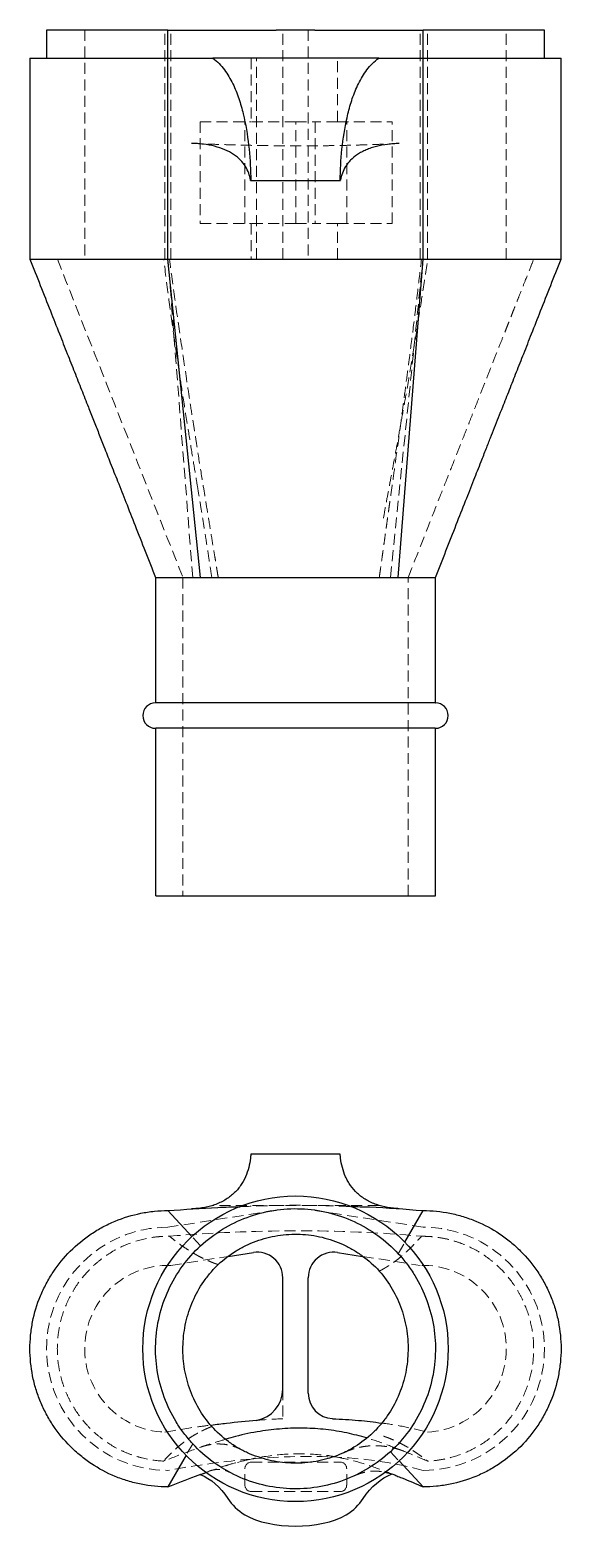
# Model space of a CAD drawing. Header units: millimetres. Extents: x 52 to 273, y 35 to 208.
# Drawn here: x 52.3 to 113.7, y 34.8 to 208 of the extents above; entities that cross this region are included whole.
import ezdxf

# ---------------------------------------------------------------- set-up
doc = ezdxf.new("R2010")
doc.units = ezdxf.units.MM
doc.linetypes.add('HIDDEN', pattern=[1.905, 1.27, -0.635])

msp = doc.modelspace()

# ---------------------------------------------------------------- linework, layer by layer
at = {"color": 7, "linetype": 'Continuous', "lineweight": 25}
for p, q in [((54.21, 208), (54.21, 204.76)), ((68.26, 208), (54.21, 208)), ((68.26, 204.76), (68.26, 208)), ((68.26, 208), (80.75, 208)), ((85.25, 208), (80.75, 208)), ((85.25, 208), (97.74, 208)), ((97.74, 204.76), (97.74, 208)), ((111.79, 208), (97.74, 208)), ((111.79, 204.76), (111.79, 208)), ((52.3, 204.76), (52.3, 181.53)), ((52.3, 204.76), (68.26, 204.76)), ((68.26, 181.53), (68.26, 204.76)), ((92.62, 204.76), (73.46, 204.76)), ((97.74, 181.53), (97.74, 204.76)), ((97.74, 204.76), (113.7, 204.76)), ((113.7, 181.53), (113.7, 204.76)), ((77.81, 190.63), (88.19, 190.63)), ((72.02, 144.77), (68.26, 181.53)), ((94.88, 144.77), (97.74, 181.53)), ((66.82, 144.77), (66.82, 130.3)), ((99.18, 130.3), (99.18, 144.77)), ((66.82, 127.36), (66.82, 108)), ((99.18, 108), (99.18, 127.36)), ((88.17, 78.2), (77.83, 78.2)), ((71.05, 68.65), (68.26, 71.67)), ((95.64, 68.01), (97.74, 71.67)), ((75.23, 66.38), (78.14, 66.83)), ((87.86, 66.83), (90.76, 66.38)), ((81.53, 51.06), (81.53, 63.92)), ((84.47, 50.58), (84.47, 63.92)), ((70.37, 43.44), (68.26, 39.76)), ((94.97, 42.76), (97.74, 39.76))]:
    msp.add_line(p, q, dxfattribs=at)
at = {"color": 7, "linetype": 'HIDDEN', "lineweight": 18}
for p, q in [((58.63, 208), (58.63, 181.53)), ((67.9, 181.53), (67.9, 208)), ((68.57, 181.53), (68.57, 208)), ((81.53, 181.53), (81.53, 208)), ((84.47, 208), (84.47, 181.53)), ((97.43, 181.53), (97.43, 208)), ((98.27, 181.53), (98.27, 208)), ((107.37, 181.53), (107.37, 208)), ((77.87, 204.76), (77.87, 197.41)), ((78.5, 181.53), (78.5, 204.76)), ((87.85, 197.41), (87.85, 204.76)), ((71.98, 197.41), (71.98, 185.65)), ((77.15, 185.65), (77.15, 197.41)), ((83.02, 197.41), (85.28, 197.41)), ((83.02, 185.65), (83.02, 197.41)), ((85.28, 197.41), (85.28, 185.65)), ((88.92, 185.65), (88.92, 197.41)), ((94.17, 185.65), (94.17, 197.41)), ((77.87, 185.65), (77.87, 181.53)), ((83.02, 185.65), (85.28, 185.65)), ((87.85, 181.53), (87.85, 185.65)), ((71.12, 144.77), (68.26, 181.53)), ((93.98, 144.77), (97.74, 181.53)), ((69.98, 144.77), (69.98, 108)), ((70, 144.77), (70.07, 144.77)), ((71.21, 144.77), (71.12, 144.77)), ((96.02, 108), (96.02, 144.77)), ((80.75, 71.69), (68.26, 69.76)), ((92.62, 72.27), (73.46, 72.27)), ((97.74, 69.76), (85.25, 71.69)), ((72.02, 67.59), (71.05, 68.65)), ((94.88, 66.69), (95.64, 68.01)), ((68.57, 65.34), (75.23, 66.38)), ((90.76, 66.38), (97.43, 65.34)), ((81.53, 51.06), (81.53, 47.63)), ((71.12, 44.74), (70.37, 43.44)), ((93.98, 43.83), (94.97, 42.76)), ((77.15, 39.96), (77.15, 41.88)), ((77.89, 42.61), (88.18, 42.61)), ((88.92, 39.96), (88.92, 41.88)), ((71.98, 41.21), (73.06, 41.57)), ((77.89, 39.23), (88.18, 39.23))]:
    msp.add_line(p, q, dxfattribs=at)
at = {"color": 7, "linetype": 'HIDDEN', "lineweight": 18, "flags": 128}
for points in [[(70.97, 71.86), (70.97, 71.86)], [(95, 71.88), (95, 71.88)], [(72.02, 67.59), (72.02, 67.59)], [(72.02, 67.59), (72.02, 67.59)], [(94.88, 66.69), (94.88, 66.69)], [(94.88, 66.69), (94.88, 66.69)], [(74.07, 65.44), (74.07, 65.44)], [(92.69, 64.69), (92.69, 64.69)], [(81.53, 47.63), (81.53, 47.63)], [(73.32, 46.74), (73.32, 46.74)], [(91.93, 45.99), (91.93, 45.99)], [(71.12, 44.74), (71.12, 44.74)], [(71.12, 44.74), (71.12, 44.74)], [(93.98, 43.83), (93.98, 43.83)], [(93.98, 43.83), (93.98, 43.83)]]:
    msp.add_lwpolyline(points, dxfattribs=at)
at = {"color": 7, "linetype": 'Continuous', "lineweight": 25}
msp.add_circle((83, 55.71), 17.65, dxfattribs=at)
for centre, radius, start, end in [((66.82, 128.83), 1.47, 90, 270), ((99.18, 128.83), 1.47, 270, 90), ((78.59, 63.92), 2.94, 0, 98.8152), ((87.41, 63.92), 2.94, 81.1848, 180), ((77.85, 51.07), 3.68, 280.0708, 359.8089), ((87.41, 50.58), 2.94, 180, 267.7072)]:
    msp.add_arc(centre, radius, start, end, dxfattribs=at)
at = {"color": 7, "linetype": 'HIDDEN', "lineweight": 18}
for centre, radius, start, end in [((68.26, 55.71), 14.04, 90, 270), ((97.74, 55.71), 14.04, 270, 90), ((68.26, 55.71), 9.63, 88.1662, 267.8927), ((97.74, 55.71), 9.63, 273.1435, 91.8338), ((77.89, 41.88), 0.735, 90, 180), ((88.18, 41.88), 0.735, 0, 90), ((77.89, 39.96), 0.735, 180, 270), ((88.18, 39.96), 0.735, 270, 0)]:
    msp.add_arc(centre, radius, start, end, dxfattribs=at)
at = {"color": 7, "linetype": 'Continuous', "lineweight": 25}
for points in [[(68.26, 204.76), (69.17, 204.76), (70.07, 204.76), (70.97, 204.76)], [(95, 204.76), (95.92, 204.76), (96.83, 204.76), (97.74, 204.76)], [(88.21, 190.68), (88.21, 190.66), (88.2, 190.65), (88.2, 190.64)], [(68.26, 181.53), (78.66, 181.53), (88.49, 181.53), (97.74, 181.53)], [(71.98, 41.21), (73.23, 40.68), (74.3, 39.76), (75.18, 38.43)], [(90.83, 38.43), (91.74, 39.8), (92.85, 40.75), (94.17, 41.26)]]:
    msp.add_open_spline(points, degree=3, dxfattribs=at)
for points, knots in [([(70.97, 204.76), (71.37, 204.76), (71.76, 204.76), (72.6, 204.76), (73.03, 204.76), (73.46, 204.76)], [0, 0, 0, 0, 0.5, 0.5, 1, 1, 1, 1]), ([(73.46, 204.76), (73.72, 204.57), (73.96, 204.35), (74.4, 203.89), (74.6, 203.65), (75.16, 202.9), (75.48, 202.35), (76.03, 201.24), (76.25, 200.66), (76.65, 199.5), (76.81, 198.91), (77.24, 197.11), (77.44, 195.9), (77.72, 193.48), (77.8, 192.26), (77.83, 191.04)], [0, 0, 0, 0, 0.0625, 0.0625, 0.125, 0.125, 0.25, 0.25, 0.375, 0.375, 0.5, 0.5, 0.75, 0.75, 1, 1, 1, 1]), ([(88.17, 191.04), (88.2, 192.26), (88.28, 193.48), (88.57, 195.91), (88.77, 197.13), (89.21, 198.91), (89.37, 199.5), (89.77, 200.66), (90, 201.24), (90.56, 202.36), (90.88, 202.9), (91.64, 203.9), (92.09, 204.38), (92.62, 204.76)], [0, 0, 0, 0, 0.25, 0.25, 0.5, 0.5, 0.625, 0.625, 0.75, 0.75, 0.875, 0.875, 1, 1, 1, 1]), ([(92.62, 204.76), (93.03, 204.76), (93.44, 204.76), (94.24, 204.76), (94.62, 204.76), (95, 204.76)], [0, 0, 0, 0, 0.5, 0.5, 1, 1, 1, 1]), ([(77.79, 190.68), (77.71, 191.22), (77.53, 191.74), (77.06, 192.5), (76.87, 192.74), (76.53, 193.09), (76.41, 193.21), (76.15, 193.43), (76, 193.53), (75.55, 193.84), (75.21, 194.01), (74.47, 194.33), (74.07, 194.46), (73.23, 194.68), (72.8, 194.76), (72.12, 194.84), (71.89, 194.86), (71.43, 194.89), (71.2, 194.9), (70.97, 194.91)], [0, 0, 0, 0, 0.25, 0.25, 0.375, 0.375, 0.4375, 0.4375, 0.5, 0.5, 0.625, 0.625, 0.75, 0.75, 0.875, 0.875, 0.9375, 0.9375, 1, 1, 1, 1]), ([(95, 194.9), (94.77, 194.89), (94.54, 194.88), (94.09, 194.84), (93.87, 194.82), (93.21, 194.74), (92.78, 194.66), (92.15, 194.5), (91.94, 194.44), (91.54, 194.31), (91.35, 194.24), (90.99, 194.08), (90.81, 194), (90.47, 193.82), (90.31, 193.72), (89.85, 193.42), (89.59, 193.2), (89.25, 192.85), (89.15, 192.73), (88.96, 192.49), (88.87, 192.36), (88.64, 191.99), (88.51, 191.73), (88.32, 191.21), (88.25, 190.95), (88.21, 190.68)], [0, 0, 0, 0, 0.0625, 0.0625, 0.125, 0.125, 0.25, 0.25, 0.3125, 0.3125, 0.375, 0.375, 0.4375, 0.4375, 0.5, 0.5, 0.625, 0.625, 0.6875, 0.6875, 0.75, 0.75, 0.875, 0.875, 1, 1, 1, 1]), ([(77.83, 191.04), (77.83, 190.98), (77.83, 190.91), (77.83, 190.79), (77.83, 190.73), (77.82, 190.65), (77.82, 190.63), (77.81, 190.62), (77.8, 190.64), (77.79, 190.68)], [0, 0, 0, 0, 0.25, 0.25, 0.5, 0.5, 0.75, 0.75, 1, 1, 1, 1]), ([(88.19, 190.63), (88.19, 190.63), (88.19, 190.62), (88.18, 190.64), (88.18, 190.7), (88.17, 190.78), (88.17, 190.87), (88.17, 190.96), (88.17, 191.01), (88.17, 191.04)], [0, 0, 0, 0, 0.026873, 0.19885, 0.370268, 0.541064, 0.711434, 0.881591, 1, 1, 1, 1]), ([(52.3, 181.53), (52.7, 180.52), (53.49, 178.53), (54.62, 175.66), (55.66, 173.04), (56.59, 170.69), (57.44, 168.53), (58.25, 166.48), (58.99, 164.62), (59.65, 162.95), (60.25, 161.42), (60.9, 159.79), (61.63, 157.93), (62.47, 155.8), (63.43, 153.39), (64.49, 150.7), (65.63, 147.79), (66.42, 145.78), (66.83, 144.77)], [0, 0, 0, 0, 0.082312, 0.162387, 0.233859, 0.296729, 0.353997, 0.409782, 0.464107, 0.505678, 0.546352, 0.588791, 0.639121, 0.697585, 0.762921, 0.836097, 0.917108, 1, 1, 1, 1]), ([(52.32, 181.53), (52.31, 181.53), (52.3, 181.53), (52.39, 181.53), (52.6, 181.53), (52.92, 181.53), (53.35, 181.53), (53.89, 181.53), (54.53, 181.53), (55.26, 181.53), (56.09, 181.53), (57.01, 181.53), (58.01, 181.53), (59.07, 181.53), (60.21, 181.53), (61.4, 181.53), (62.64, 181.53), (63.91, 181.53), (65.23, 181.54), (66.68, 181.53), (67.7, 181.53), (68.26, 181.53)], [0, 0, 0, 0, 0.019386, 0.07385, 0.126775, 0.1797, 0.234162, 0.288625, 0.341549, 0.394473, 0.448935, 0.503397, 0.556322, 0.609246, 0.663709, 0.718171, 0.771096, 0.82402, 0.878482, 0.932944, 1, 1, 1, 1]), ([(97.74, 181.53), (98.18, 181.53), (99.07, 181.53), (100.4, 181.54), (101.72, 181.53), (103.02, 181.53), (104.26, 181.53), (105.46, 181.53), (106.62, 181.53), (107.71, 181.53), (108.72, 181.53), (109.66, 181.53), (110.51, 181.53), (111.28, 181.53), (111.94, 181.53), (112.51, 181.53), (112.97, 181.53), (113.32, 181.53), (113.56, 181.53), (113.69, 181.53), (113.68, 181.53), (113.68, 181.53)], [0, 0, 0, 0, 0.052924, 0.105849, 0.160311, 0.214773, 0.267698, 0.320622, 0.375084, 0.429546, 0.482467, 0.535389, 0.589847, 0.644306, 0.697229, 0.750152, 0.804613, 0.859074, 0.911999, 0.964924, 1, 1, 1, 1]), ([(99.17, 144.77), (99.58, 145.8), (100.39, 147.84), (101.55, 150.8), (102.63, 153.52), (103.59, 155.95), (104.38, 157.95), (105.02, 159.58), (105.53, 160.88), (106.01, 162.09), (106.48, 163.27), (107.06, 164.73), (107.75, 166.48), (108.56, 168.53), (109.41, 170.69), (110.34, 173.04), (111.38, 175.66), (112.51, 178.53), (113.3, 180.52), (113.7, 181.53)], [0, 0, 0, 0, 0.084435, 0.166701, 0.240845, 0.30686, 0.364743, 0.404517, 0.439269, 0.47097, 0.503155, 0.535893, 0.590218, 0.646003, 0.703271, 0.766141, 0.837613, 0.917688, 1, 1, 1, 1]), ([(66.83, 144.77), (66.83, 144.77), (66.81, 144.77), (66.89, 144.77), (67.07, 144.77), (67.37, 144.77), (67.78, 144.77), (68.3, 144.77), (68.93, 144.77), (69.74, 144.77), (70.74, 144.77), (71.59, 144.77), (72.02, 144.77)], [0, 0, 0, 0, 0.014921, 0.115648, 0.2193, 0.322953, 0.423722, 0.524492, 0.62819, 0.731889, 0.865122, 1, 1, 1, 1]), ([(72.02, 144.77), (73.58, 144.77), (75.42, 144.77), (79.39, 144.77), (81.52, 144.77), (85.75, 144.77), (87.85, 144.77), (91.7, 144.77), (93.44, 144.77), (94.88, 144.77)], [0, 0, 0, 0, 0.25, 0.25, 0.5, 0.5, 0.75, 0.75, 1, 1, 1, 1]), ([(94.88, 144.77), (95.18, 144.77), (95.77, 144.77), (96.56, 144.77), (97.26, 144.77), (97.86, 144.77), (98.34, 144.77), (98.73, 144.77), (98.99, 144.77), (99.15, 144.77), (99.16, 144.77), (99.17, 144.77)], [0, 0, 0, 0, 0.111509, 0.223017, 0.337766, 0.452515, 0.564024, 0.675533, 0.790282, 0.905032, 1, 1, 1, 1]), ([(72.02, 130.3), (71.67, 130.3), (70.96, 130.3), (70.06, 130.3), (69.27, 130.3), (68.6, 130.3), (68.02, 130.3), (67.56, 130.3), (67.2, 130.3), (66.96, 130.3), (66.83, 130.3), (66.84, 130.3), (66.84, 130.3)], [0, 0, 0, 0, 0.110359, 0.221644, 0.322417, 0.423189, 0.526888, 0.630586, 0.731376, 0.832166, 0.935885, 1, 1, 1, 1]), ([(94.88, 130.3), (94.52, 130.3), (94.14, 130.3), (93.34, 130.3), (92.92, 130.3), (91.63, 130.3), (90.72, 130.3), (89.28, 130.3), (88.79, 130.3), (87.79, 130.3), (87.27, 130.3), (85.73, 130.3), (84.68, 130.3), (83.1, 130.3), (82.56, 130.3), (81.5, 130.3), (80.97, 130.3), (79.41, 130.3), (78.39, 130.3), (76.89, 130.3), (76.4, 130.3), (75.45, 130.3), (74.99, 130.3), (73.65, 130.3), (72.81, 130.3), (72.02, 130.3)], [0, 0, 0, 0, 0.0625, 0.0625, 0.125, 0.125, 0.25, 0.25, 0.3125, 0.3125, 0.375, 0.375, 0.5, 0.5, 0.5625, 0.5625, 0.625, 0.625, 0.75, 0.75, 0.8125, 0.8125, 0.875, 0.875, 1, 1, 1, 1]), ([(99.16, 130.3), (99.17, 130.3), (99.18, 130.3), (99.08, 130.3), (98.87, 130.3), (98.54, 130.3), (98.09, 130.3), (97.5, 130.3), (96.76, 130.3), (95.9, 130.3), (95.22, 130.3), (94.88, 130.3)], [0, 0, 0, 0, 0.0437761, 0.1552197, 0.266663, 0.3813428, 0.4960226, 0.6197729, 0.7435236, 0.8717616, 1, 1, 1, 1]), ([(72.02, 127.36), (71.46, 127.36), (70.35, 127.36), (69.01, 127.36), (67.95, 127.36), (67.23, 127.36), (66.85, 127.36), (66.86, 127.36), (66.86, 127.36)], [0, 0, 0, 0, 0.177701, 0.355459, 0.533163, 0.710918, 0.888626, 1, 1, 1, 1]), ([(94.88, 127.36), (94.16, 127.36), (93.37, 127.36), (91.65, 127.36), (90.74, 127.36), (88.81, 127.36), (87.81, 127.36), (85.75, 127.36), (84.7, 127.36), (82.58, 127.36), (81.52, 127.36), (79.42, 127.36), (78.4, 127.36), (76.41, 127.36), (75.46, 127.36), (73.65, 127.36), (72.8, 127.36), (72.02, 127.36)], [0, 0, 0, 0, 0.125, 0.125, 0.25, 0.25, 0.375, 0.375, 0.5, 0.5, 0.625, 0.625, 0.75, 0.75, 0.875, 0.875, 1, 1, 1, 1]), ([(99.14, 127.36), (99.15, 127.36), (99.18, 127.36), (98.91, 127.36), (98.35, 127.36), (97.47, 127.36), (96.33, 127.36), (95.36, 127.36), (94.88, 127.36)], [0, 0, 0, 0, 0.0733987, 0.2587013, 0.4440111, 0.6293529, 0.8146445, 1, 1, 1, 1]), ([(66.84, 108), (66.86, 108), (66.91, 108), (67.37, 108), (68.12, 108), (69.16, 108), (70.44, 108), (71.5, 108), (72.02, 108)], [0, 0, 0, 0, 0.162133, 0.32974, 0.497291, 0.66488, 0.832451, 1, 1, 1, 1]), ([(72.02, 108), (72.8, 108), (73.65, 108), (75.46, 108), (76.41, 108), (78.4, 108), (79.42, 108), (81.52, 108), (82.58, 108), (84.7, 108), (85.75, 108), (87.81, 108), (88.81, 108), (90.74, 108), (91.65, 108), (93.37, 108), (94.16, 108), (94.88, 108)], [0, 0, 0, 0, 0.125, 0.125, 0.25, 0.25, 0.375, 0.375, 0.5, 0.5, 0.625, 0.625, 0.75, 0.75, 0.875, 0.875, 1, 1, 1, 1]), ([(94.88, 108), (95.39, 108), (96.42, 108), (97.59, 108), (98.49, 108), (99, 108), (99.22, 108), (99.17, 108), (99.16, 108)], [0, 0, 0, 0, 0.196587, 0.393108, 0.589695, 0.786215, 0.982803, 1, 1, 1, 1]), ([(77.83, 78.2), (77.83, 78.19), (77.83, 78.19), (77.83, 78.15), (77.82, 78.08), (77.82, 77.99), (77.81, 77.89), (77.8, 77.8), (77.79, 77.75), (77.79, 77.73)], [0, 0, 0, 0, 0.121652, 0.274636, 0.427697, 0.580971, 0.734646, 0.888865, 1, 1, 1, 1]), ([(88.21, 77.73), (88.21, 77.76), (88.2, 77.82), (88.19, 77.92), (88.18, 78.02), (88.18, 78.1), (88.17, 78.17), (88.17, 78.2), (88.17, 78.19), (88.17, 78.19)], [0, 0, 0, 0, 0.154732, 0.309462, 0.464158, 0.618351, 0.771985, 0.925235, 1, 1, 1, 1]), ([(77.79, 77.73), (77.71, 76.99), (77.53, 76.26), (77.06, 75.21), (76.87, 74.87), (76.53, 74.39), (76.41, 74.23), (76.15, 73.92), (76, 73.78), (75.55, 73.36), (75.21, 73.11), (74.47, 72.67), (74.07, 72.48), (73.23, 72.19), (72.8, 72.08), (72.12, 71.96), (71.89, 71.93), (71.43, 71.89), (71.2, 71.88), (70.97, 71.86)], [0, 0, 0, 0, 0.25, 0.25, 0.375, 0.375, 0.4375, 0.4375, 0.5, 0.5, 0.625, 0.625, 0.75, 0.75, 0.875, 0.875, 0.9375, 0.9375, 1, 1, 1, 1]), ([(95, 71.88), (94.77, 71.9), (94.54, 71.91), (94.09, 71.96), (93.87, 71.99), (93.21, 72.1), (92.78, 72.21), (92.15, 72.43), (91.94, 72.52), (91.54, 72.7), (91.35, 72.8), (90.99, 73.02), (90.81, 73.13), (90.47, 73.38), (90.31, 73.52), (89.85, 73.94), (89.59, 74.24), (89.25, 74.72), (89.15, 74.89), (88.96, 75.23), (88.87, 75.4), (88.64, 75.92), (88.51, 76.27), (88.32, 76.99), (88.25, 77.36), (88.21, 77.73)], [0, 0, 0, 0, 0.0625, 0.0625, 0.125, 0.125, 0.25, 0.25, 0.3125, 0.3125, 0.375, 0.375, 0.4375, 0.4375, 0.5, 0.5, 0.625, 0.625, 0.6875, 0.6875, 0.75, 0.75, 0.875, 0.875, 1, 1, 1, 1]), ([(68.26, 39.76), (67.2, 39.76), (66.17, 39.86), (64.64, 40.17), (64.13, 40.29), (63.13, 40.6), (62.63, 40.77), (61.18, 41.37), (60.27, 41.86), (58.97, 42.73), (58.54, 43.05), (57.73, 43.71), (57.34, 44.06), (56.24, 45.17), (55.58, 45.97), (54.7, 47.28), (54.43, 47.73), (53.94, 48.65), (53.72, 49.12), (53.32, 50.08), (53.14, 50.57), (52.84, 51.57), (52.71, 52.08), (52.41, 53.63), (52.3, 54.66), (52.3, 56.22), (52.33, 56.75), (52.43, 57.79), (52.51, 58.31), (52.81, 59.85), (53.11, 60.84), (53.71, 62.29), (53.94, 62.77), (54.43, 63.69), (54.7, 64.14), (55.56, 65.44), (56.22, 66.24), (57.71, 67.73), (58.52, 68.39), (59.81, 69.26), (60.26, 69.53), (61.18, 70.02), (61.66, 70.25), (63.11, 70.85), (64.11, 71.15), (65.64, 71.46), (66.16, 71.54), (67.21, 71.64), (67.73, 71.67), (68.26, 71.67)], [0, 0, 0, 0, 0.0625, 0.0625, 0.09375, 0.09375, 0.125, 0.125, 0.1875, 0.1875, 0.21875, 0.21875, 0.25, 0.25, 0.3125, 0.3125, 0.34375, 0.34375, 0.375, 0.375, 0.40625, 0.40625, 0.4375, 0.4375, 0.5, 0.5, 0.53125, 0.53125, 0.5625, 0.5625, 0.625, 0.625, 0.65625, 0.65625, 0.6875, 0.6875, 0.75, 0.75, 0.8125, 0.8125, 0.84375, 0.84375, 0.875, 0.875, 0.9375, 0.9375, 0.96875, 0.96875, 1, 1, 1, 1]), ([(68.26, 71.67), (70.18, 71.81), (72.96, 72.01), (75.74, 72.1), (76.6, 72.12)], [0, 0, 0, 0, 0.691163, 1, 1, 1, 1]), ([(72.02, 67.59), (72.8, 68.32), (73.65, 68.95), (75.46, 70.06), (76.41, 70.52), (78.4, 71.26), (79.42, 71.53), (81.52, 71.86), (82.58, 71.92), (84.7, 71.84), (85.75, 71.69), (87.81, 71.19), (88.81, 70.85), (90.74, 69.96), (91.65, 69.42), (93.37, 68.17), (94.16, 67.47), (94.88, 66.69)], [0, 0, 0, 0, 0.125, 0.125, 0.25, 0.25, 0.375, 0.375, 0.5, 0.5, 0.625, 0.625, 0.75, 0.75, 0.875, 0.875, 1, 1, 1, 1]), ([(89.39, 72.14), (90.11, 72.13), (92.9, 72.06), (95.68, 71.84), (97.74, 71.67)], [0, 0, 0, 0, 0.258062, 1, 1, 1, 1]), ([(97.74, 71.67), (98.8, 71.67), (99.83, 71.57), (101.36, 71.26), (101.87, 71.14), (102.87, 70.83), (103.37, 70.65), (104.82, 70.05), (105.73, 69.56), (107.03, 68.7), (107.46, 68.38), (108.27, 67.71), (108.66, 67.36), (109.76, 66.26), (110.42, 65.46), (111.3, 64.15), (111.57, 63.7), (112.06, 62.77), (112.28, 62.3), (112.68, 61.34), (112.86, 60.86), (113.16, 59.86), (113.29, 59.34), (113.59, 57.8), (113.7, 56.77), (113.7, 55.2), (113.67, 54.68), (113.57, 53.64), (113.49, 53.12), (113.19, 51.58), (112.89, 50.59), (112.29, 49.14), (112.06, 48.66), (111.57, 47.74), (111.3, 47.29), (110.44, 45.99), (109.78, 45.19), (108.29, 43.7), (107.48, 43.03), (106.19, 42.17), (105.74, 41.9), (104.82, 41.4), (104.34, 41.18), (102.89, 40.58), (101.89, 40.27), (100.36, 39.97), (99.84, 39.89), (98.79, 39.78), (98.27, 39.76), (97.74, 39.76)], [0, 0, 0, 0, 0.0625, 0.0625, 0.09375, 0.09375, 0.125, 0.125, 0.1875, 0.1875, 0.21875, 0.21875, 0.25, 0.25, 0.3125, 0.3125, 0.34375, 0.34375, 0.375, 0.375, 0.40625, 0.40625, 0.4375, 0.4375, 0.5, 0.5, 0.53125, 0.53125, 0.5625, 0.5625, 0.625, 0.625, 0.65625, 0.65625, 0.6875, 0.6875, 0.75, 0.75, 0.8125, 0.8125, 0.84375, 0.84375, 0.875, 0.875, 0.9375, 0.9375, 0.96875, 0.96875, 1, 1, 1, 1]), ([(71.12, 44.74), (70.76, 45.13), (70.42, 45.53), (69.78, 46.38), (69.48, 46.81), (68.65, 48.17), (68.19, 49.12), (67.46, 51.11), (67.19, 52.14), (66.86, 54.23), (66.79, 55.29), (66.88, 57.41), (67.02, 58.46), (67.52, 60.53), (67.87, 61.53), (68.76, 63.45), (69.29, 64.37), (70.54, 66.08), (71.24, 66.88), (72.02, 67.59)], [0, 0, 0, 0, 0.0625, 0.0625, 0.125, 0.125, 0.25, 0.25, 0.375, 0.375, 0.5, 0.5, 0.625, 0.625, 0.75, 0.75, 0.875, 0.875, 1, 1, 1, 1]), ([(74.07, 65.44), (74.7, 66.03), (75.39, 66.55), (76.49, 67.23), (76.86, 67.44), (77.64, 67.82), (78.04, 67.99), (79.26, 68.44), (80.09, 68.65), (81.37, 68.85), (81.8, 68.9), (82.67, 68.95), (83.1, 68.96), (84.39, 68.9), (85.24, 68.79), (86.51, 68.48), (86.92, 68.36), (87.74, 68.08), (88.53, 67.76), (89.3, 67.36), (90.04, 66.92), (90.41, 66.68), (91.45, 65.91), (92.1, 65.33), (92.69, 64.69)], [0, 0, 0, 0, 0.125, 0.125, 0.1875, 0.1875, 0.25, 0.25, 0.375, 0.375, 0.4375, 0.4375, 0.5, 0.5, 0.625, 0.625, 0.6875, 0.6875, 0.75, 0.8125, 0.8125, 0.875, 0.875, 1, 1, 1, 1]), ([(94.88, 66.69), (95.24, 66.3), (95.58, 65.9), (96.22, 65.05), (96.52, 64.61), (97.35, 63.26), (97.81, 62.3), (98.54, 60.31), (98.81, 59.29), (99.14, 57.19), (99.21, 56.14), (99.12, 54.02), (98.98, 52.97), (98.48, 50.9), (98.13, 49.9), (97.24, 47.98), (96.71, 47.06), (95.46, 45.35), (94.76, 44.55), (93.98, 43.83)], [0, 0, 0, 0, 0.0625, 0.0625, 0.125, 0.125, 0.25, 0.25, 0.375, 0.375, 0.5, 0.5, 0.625, 0.625, 0.75, 0.75, 0.875, 0.875, 1, 1, 1, 1]), ([(73.32, 46.74), (72.74, 47.39), (72.24, 48.08), (71.39, 49.55), (71.03, 50.33), (70.46, 51.96), (70.26, 52.8), (70.07, 54.07), (70.03, 54.5), (69.98, 55.36), (69.98, 55.8), (70.03, 57.09), (70.14, 57.93), (70.52, 59.61), (70.8, 60.44), (71.48, 62.01), (71.9, 62.76), (72.63, 63.82), (72.9, 64.16), (73.46, 64.82), (73.75, 65.14), (74.07, 65.44)], [0, 0, 0, 0, 0.125, 0.125, 0.25, 0.25, 0.375, 0.375, 0.4375, 0.4375, 0.5, 0.5, 0.625, 0.625, 0.75, 0.75, 0.875, 0.875, 0.9375, 0.9375, 1, 1, 1, 1]), ([(92.69, 64.69), (93.26, 64.04), (93.76, 63.34), (94.62, 61.87), (94.97, 61.1), (95.54, 59.46), (95.74, 58.62), (95.93, 57.35), (95.97, 56.92), (96.02, 56.06), (96.02, 55.63), (95.97, 54.34), (95.86, 53.49), (95.48, 51.82), (95.2, 50.99), (94.51, 49.41), (94.1, 48.67), (93.37, 47.61), (93.1, 47.26), (92.54, 46.6), (92.24, 46.29), (91.93, 45.99)], [0, 0, 0, 0, 0.125, 0.125, 0.25, 0.25, 0.375, 0.375, 0.4375, 0.4375, 0.5, 0.5, 0.625, 0.625, 0.75, 0.75, 0.875, 0.875, 0.9375, 0.9375, 1, 1, 1, 1]), ([(73.28, 46.9), (73.86, 46.98), (75.6, 47.21), (77.34, 47.36), (78.5, 47.45)], [0, 0, 0, 0, 0.334906, 1, 1, 1, 1]), ([(87.29, 47.64), (88.29, 47.59), (90.19, 47.49), (92.08, 47.25), (92.97, 47.13)], [0, 0, 0, 0, 0.5273779, 1, 1, 1, 1]), ([(91.93, 45.99), (91.3, 45.39), (90.61, 44.87), (89.52, 44.19), (89.14, 43.98), (88.36, 43.61), (87.96, 43.44), (86.74, 42.99), (85.91, 42.78), (84.63, 42.59), (84.19, 42.54), (83.33, 42.49), (82.9, 42.49), (81.61, 42.54), (80.76, 42.66), (79.07, 43.06), (78.25, 43.33), (77.08, 43.87), (76.7, 44.07), (75.96, 44.5), (75.59, 44.74), (74.54, 45.51), (73.9, 46.09), (73.32, 46.74)], [0, 0, 0, 0, 0.125, 0.125, 0.1875, 0.1875, 0.25, 0.25, 0.375, 0.375, 0.4375, 0.4375, 0.5, 0.5, 0.625, 0.625, 0.75, 0.75, 0.8125, 0.8125, 0.875, 0.875, 1, 1, 1, 1]), ([(91.22, 45.41), (90.46, 45.62), (88.91, 46.04), (86.5, 46.42), (84, 46.58), (81.45, 46.51), (78.8, 46.19), (76.62, 45.76), (75.32, 45.37), (74.94, 45.26)], [0, 0, 0, 0, 0.141866, 0.291389, 0.442289, 0.597185, 0.753302, 0.928187, 1, 1, 1, 1]), ([(93.98, 43.83), (93.2, 43.11), (92.35, 42.48), (90.54, 41.37), (89.59, 40.9), (87.6, 40.17), (86.58, 39.9), (84.48, 39.57), (83.42, 39.51), (81.3, 39.59), (80.25, 39.74), (78.19, 40.23), (77.19, 40.58), (75.26, 41.47), (74.35, 42.01), (72.63, 43.25), (71.84, 43.96), (71.12, 44.74)], [0, 0, 0, 0, 0.125, 0.125, 0.25, 0.25, 0.375, 0.375, 0.5, 0.5, 0.625, 0.625, 0.75, 0.75, 0.875, 0.875, 1, 1, 1, 1]), ([(68.26, 39.76), (69.31, 40.19), (70.76, 40.78), (72.25, 41.29), (72.66, 41.43)], [0, 0, 0, 0, 0.721087, 1, 1, 1, 1]), ([(93.35, 41.46), (93.39, 41.45), (93.54, 41.42), (93.84, 41.35), (94.25, 41.22), (94.55, 41.11), (94.7, 41.05)], [0, 0, 0, 0, 0.086301, 0.364708, 0.669234, 1, 1, 1, 1]), ([(94.7, 41.04), (94.9, 40.96), (95.92, 40.56), (96.93, 40.12), (97.74, 39.76)], [0, 0, 0, 0, 0.194, 1, 1, 1, 1]), ([(75.18, 38.43), (75.67, 37.69), (78.53, 34.79), (87.47, 34.78), (90.34, 37.69), (90.83, 38.43)], [0.1997279, 0.1997279, 0.1997279, 0.1997279, 0.3078747, 0.6898448, 0.7975007, 0.7975007, 0.7975007, 0.7975007])]:
    msp.add_open_spline(points, degree=3, knots=knots, dxfattribs=at)
at = {"color": 7, "linetype": 'HIDDEN', "lineweight": 18}
for points in [[(71.98, 197.41), (73.91, 197.41), (75.86, 197.41), (77.87, 197.41)], [(83.02, 197.41), (81.36, 197.41), (79.64, 197.41), (77.87, 197.41)], [(87.85, 197.41), (87.01, 197.41), (86.15, 197.41), (85.28, 197.41)], [(87.85, 197.41), (89.99, 197.41), (92.09, 197.41), (94.17, 197.41)], [(71.98, 185.65), (73.91, 185.65), (75.86, 185.65), (77.87, 185.65)], [(83.02, 185.65), (81.36, 185.65), (79.64, 185.65), (77.87, 185.65)], [(87.85, 185.65), (87.01, 185.65), (86.15, 185.65), (85.28, 185.65)], [(87.85, 185.65), (89.99, 185.65), (92.09, 185.65), (94.17, 185.65)], [(81.53, 47.63), (80.52, 47.59), (79.51, 47.53), (78.5, 47.45)], [(77.87, 42.98), (81.42, 43.29), (84.75, 43.36), (87.84, 43.2)], [(77.87, 42.98), (74.83, 42.71), (71.63, 42.28), (68.26, 41.67)], [(97.74, 41.67), (94.75, 42.5), (91.46, 43.01), (87.85, 43.2)]]:
    msp.add_open_spline(points, degree=3, dxfattribs=at)
for points, knots in [([(70.97, 194.91), (71.41, 194.89), (72.29, 194.85), (73.61, 194.8), (74.91, 194.76), (76.22, 194.72), (77.51, 194.69), (78.8, 194.66), (80.09, 194.64), (81.36, 194.63), (82.63, 194.62), (83.9, 194.62), (85.16, 194.62), (86.41, 194.64), (87.65, 194.65), (88.89, 194.68), (90.13, 194.71), (91.35, 194.75), (92.57, 194.79), (93.79, 194.84), (94.59, 194.88), (95, 194.9)], [0, 0, 0, 0, 0.055089, 0.109885, 0.16439, 0.218608, 0.272543, 0.326198, 0.379576, 0.432683, 0.485521, 0.538094, 0.590406, 0.642462, 0.694264, 0.745818, 0.797127, 0.848195, 0.899027, 0.949627, 1, 1, 1, 1]), ([(55.47, 181.53), (58, 175.13), (62.84, 162.88), (67.68, 150.62), (69.99, 144.76)], [0, 0, 0, 0, 0.522011, 1, 1, 1, 1]), ([(55.48, 181.53), (55.5, 181.53), (55.55, 181.53), (56.08, 181.53), (56.95, 181.53), (58.16, 181.53), (59.65, 181.53), (61.4, 181.53), (63.33, 181.53), (65.42, 181.53), (67.13, 181.53), (68.14, 181.53), (68.42, 181.53)], [0, 0, 0, 0, 0.099425, 0.206107, 0.315889, 0.422322, 0.531864, 0.637594, 0.746422, 0.851361, 0.959375, 1, 1, 1, 1]), ([(71.71, 155.03), (71.62, 155.55), (71.42, 156.8), (71.05, 159), (70.58, 161.91), (70.08, 165.08), (69.52, 168.67), (68.96, 172.53), (68.35, 176.94), (67.96, 179.97), (67.77, 181.53)], [0, 0, 0, 0, 0.057952, 0.141287, 0.249997, 0.387205, 0.49998, 0.657232, 0.82391, 1, 1, 1, 1]), ([(74.07, 144.77), (74.03, 144.99), (73.97, 145.37), (73.87, 145.96), (73.78, 146.51), (73.67, 147.2), (73.51, 148.14), (73.25, 149.75), (72.92, 151.74), (72.57, 153.92), (72.17, 156.36), (71.78, 158.77), (71.4, 161.18), (71.08, 163.26), (70.74, 165.45), (70.28, 168.51), (69.71, 172.34), (69.05, 176.93), (68.63, 180), (68.42, 181.53)], [0, 0, 0, 0, 0.017765, 0.03125, 0.047986, 0.0625, 0.087724, 0.125, 0.193601, 0.25, 0.302991, 0.392857, 0.446429, 0.5, 0.5625, 0.625, 0.75, 0.875023, 1, 1, 1, 1]), ([(92.69, 144.77), (92.72, 145.05), (92.8, 145.6), (92.92, 146.42), (93.03, 147.23), (93.14, 148.02), (93.25, 148.81), (93.36, 149.58), (93.46, 150.34), (93.57, 151.09), (93.67, 151.83), (93.77, 152.56), (93.87, 153.27), (94.04, 154.47), (94.29, 156.23), (94.72, 159.3), (95.15, 162.51), (95.6, 165.79), (95.89, 168.05), (96.24, 170.67), (96.63, 173.73), (97.1, 177.6), (97.41, 180.22), (97.57, 181.53)], [0, 0, 0, 0, 0.022597, 0.044867, 0.066816, 0.088444, 0.109752, 0.130742, 0.151412, 0.171764, 0.191798, 0.211515, 0.230916, 0.25, 0.309177, 0.375, 0.5, 0.571643, 0.642857, 0.684027, 0.785714, 0.892861, 1, 1, 1, 1]), ([(93.16, 151.61), (93.26, 152.15), (93.46, 153.28), (93.8, 155.06), (94.16, 157.01), (94.57, 159.21), (95, 161.58), (95.45, 164.07), (95.97, 167), (96.53, 170.32), (97.13, 174), (97.71, 177.72), (98.09, 180.22), (98.28, 181.53)], [0, 0, 0, 0, 0.053603, 0.113147, 0.178619, 0.249999, 0.333361, 0.416646, 0.499973, 0.627184, 0.749977, 0.868764, 1, 1, 1, 1]), ([(96.01, 144.76), (96.44, 145.84), (97.28, 147.97), (98.49, 151.05), (99.61, 153.9), (100.62, 156.44), (101.45, 158.54), (102.12, 160.25), (102.67, 161.64), (103.19, 162.94), (103.7, 164.24), (104.24, 165.61), (104.82, 167.08), (105.44, 168.63), (106.05, 170.2), (106.65, 171.7), (107.11, 172.87), (107.44, 173.71), (107.67, 174.27), (107.87, 174.78), (108.07, 175.3), (108.32, 175.93), (108.65, 176.77), (109.08, 177.85), (109.6, 179.18), (110.1, 180.42), (110.42, 181.23), (110.53, 181.52)], [0, 0, 0, 0, 0.087838, 0.17369, 0.251192, 0.320341, 0.381136, 0.423042, 0.459792, 0.494363, 0.529565, 0.565396, 0.606879, 0.649174, 0.692283, 0.734533, 0.771617, 0.788141, 0.803319, 0.81715, 0.829697, 0.845815, 0.868585, 0.898008, 0.934082, 0.976807, 1, 1, 1, 1]), ([(97.57, 181.53), (97.93, 181.53), (98.66, 181.53), (100.11, 181.53), (101.9, 181.53), (103.93, 181.53), (105.74, 181.53), (107.33, 181.53), (108.62, 181.53), (109.62, 181.53), (110.26, 181.53), (110.55, 181.53), (110.5, 181.53), (110.49, 181.53)], [0, 0, 0, 0, 0.053292, 0.106565, 0.21606, 0.322626, 0.432414, 0.537101, 0.644795, 0.750259, 0.858749, 0.964994, 1, 1, 1, 1]), ([(73.32, 144.77), (73.26, 145.19), (73.13, 146.04), (72.95, 147.25), (72.75, 148.55), (72.51, 150.09), (72.23, 151.85), (71.95, 153.56), (71.78, 154.58), (71.71, 155.03)], [0, 0, 0, 0, 0.121708, 0.25, 0.3519678, 0.5, 0.7003927, 0.8670375, 1, 1, 1, 1]), ([(71.33, 144.77), (71.42, 144.77), (71.66, 144.77), (72.16, 144.77), (72.59, 144.77), (72.77, 144.77)], [0, 0, 0, 0, 0.254251, 0.672714, 1, 1, 1, 1]), ([(96.08, 144.77), (95.81, 144.77), (95.17, 144.77), (94.41, 144.77), (93.98, 144.77)], [0, 0, 0, 0, 0.436754, 1, 1, 1, 1]), ([(94.19, 144.77), (94.4, 144.77), (94.81, 144.77), (95.4, 144.77), (95.85, 144.77), (96.07, 144.77), (96.01, 144.77), (96, 144.77)], [0, 0, 0, 0, 0.181152, 0.366026, 0.66825, 0.97829, 1, 1, 1, 1]), ([(76.6, 72.12), (77.62, 72.16), (80.49, 72.28), (84.75, 72.3), (87.99, 72.19), (89.39, 72.14)], [0, 0, 0, 0, 0.239733, 0.671568, 1, 1, 1, 1]), ([(68.42, 68.71), (73.27, 69.11), (78.12, 69.32), (87.86, 69.34), (92.72, 69.16), (97.57, 68.7)], [0, 0, 0, 0, 0.5, 0.5, 1, 1, 1, 1]), ([(67.77, 42.74), (66.92, 42.78), (66.1, 42.9), (64.88, 43.2), (64.48, 43.32), (63.69, 43.6), (63.3, 43.76), (62.16, 44.29), (61.45, 44.72), (60.44, 45.46), (60.11, 45.72), (59.48, 46.28), (59.19, 46.58), (58.34, 47.5), (57.84, 48.16), (57.18, 49.24), (56.97, 49.61), (56.61, 50.36), (56.44, 50.74), (56.15, 51.52), (56.02, 51.92), (55.81, 52.72), (55.72, 53.13), (55.51, 54.38), (55.45, 55.21), (55.48, 56.46), (55.51, 56.87), (55.61, 57.71), (55.68, 58.12), (55.95, 59.35), (56.2, 60.14), (56.7, 61.29), (56.89, 61.67), (57.29, 62.41), (57.51, 62.76), (58.22, 63.79), (58.75, 64.43), (59.65, 65.32), (59.97, 65.6), (60.62, 66.12), (61.29, 66.61), (62.01, 67.04), (62.74, 67.43), (63.13, 67.61), (64.3, 68.08), (65.1, 68.32), (66.32, 68.56), (66.74, 68.62), (67.36, 68.67), (67.57, 68.69), (67.99, 68.71), (68.21, 68.71), (68.42, 68.71)], [0, 0, 0, 0, 0.0625, 0.0625, 0.09375, 0.09375, 0.125, 0.125, 0.1875, 0.1875, 0.21875, 0.21875, 0.25, 0.25, 0.3125, 0.3125, 0.34375, 0.34375, 0.375, 0.375, 0.40625, 0.40625, 0.4375, 0.4375, 0.5, 0.5, 0.53125, 0.53125, 0.5625, 0.5625, 0.625, 0.625, 0.65625, 0.65625, 0.6875, 0.6875, 0.75, 0.75, 0.78125, 0.78125, 0.8125, 0.84375, 0.84375, 0.875, 0.875, 0.9375, 0.9375, 0.96875, 0.96875, 0.984375, 0.984375, 1, 1, 1, 1]), ([(74.07, 65.44), (74.03, 65.45), (73.97, 65.47), (73.87, 65.5), (73.78, 65.53), (73.67, 65.57), (73.51, 65.63), (73.25, 65.73), (72.92, 65.87), (72.57, 66.03), (72.17, 66.22), (71.78, 66.42), (71.4, 66.63), (71.08, 66.82), (70.74, 67.03), (70.28, 67.33), (69.71, 67.72), (69.05, 68.21), (68.63, 68.54), (68.42, 68.71)], [0, 0, 0, 0, 0.017765, 0.03125, 0.047986, 0.0625, 0.087724, 0.125, 0.193601, 0.25, 0.302991, 0.392857, 0.446429, 0.5, 0.5625, 0.625, 0.75, 0.875023, 1, 1, 1, 1]), ([(92.69, 64.69), (92.72, 64.7), (92.8, 64.74), (92.92, 64.8), (93.03, 64.86), (93.14, 64.92), (93.25, 64.99), (93.36, 65.05), (93.46, 65.11), (93.57, 65.18), (93.67, 65.24), (93.77, 65.31), (93.87, 65.37), (94.04, 65.48), (94.29, 65.65), (94.72, 65.96), (95.15, 66.32), (95.6, 66.7), (95.89, 66.97), (96.24, 67.29), (96.63, 67.68), (97.1, 68.18), (97.41, 68.53), (97.57, 68.7)], [0, 0, 0, 0, 0.022597, 0.044867, 0.066816, 0.088444, 0.109752, 0.130742, 0.151412, 0.171764, 0.191798, 0.211515, 0.230916, 0.25, 0.309177, 0.375, 0.5, 0.571643, 0.642857, 0.684027, 0.785714, 0.892861, 1, 1, 1, 1]), ([(97.57, 68.7), (97.78, 68.7), (97.99, 68.7), (98.41, 68.68), (98.62, 68.67), (99.24, 68.61), (99.65, 68.55), (100.47, 68.39), (100.87, 68.29), (101.67, 68.06), (102.07, 67.92), (103.24, 67.45), (103.97, 67.06), (105.02, 66.37), (105.36, 66.13), (106.01, 65.6), (106.33, 65.32), (107.22, 64.45), (107.76, 63.81), (108.47, 62.77), (108.69, 62.41), (109.1, 61.68), (109.28, 61.31), (109.78, 60.17), (110.04, 59.37), (110.4, 57.73), (110.51, 56.9), (110.54, 55.65), (110.53, 55.24), (110.48, 54.4), (110.43, 53.98), (110.22, 52.74), (110.01, 51.94), (109.43, 50.38), (109.06, 49.61), (108.19, 48.19), (107.69, 47.52), (106.85, 46.59), (106.55, 46.3), (105.92, 45.74), (105.6, 45.47), (104.6, 44.73), (103.88, 44.3), (102.36, 43.58), (101.57, 43.3), (100.36, 43), (99.95, 42.92), (99.12, 42.8), (98.7, 42.75), (98.28, 42.73)], [0, 0, 0, 0, 0.015625, 0.015625, 0.03125, 0.03125, 0.0625, 0.0625, 0.09375, 0.09375, 0.125, 0.125, 0.1875, 0.1875, 0.21875, 0.21875, 0.25, 0.25, 0.3125, 0.3125, 0.34375, 0.34375, 0.375, 0.375, 0.4375, 0.4375, 0.5, 0.5, 0.53125, 0.53125, 0.5625, 0.5625, 0.625, 0.625, 0.6875, 0.6875, 0.75, 0.75, 0.78125, 0.78125, 0.8125, 0.8125, 0.875, 0.875, 0.9375, 0.9375, 0.96875, 0.96875, 1, 1, 1, 1]), ([(67.9, 46.09), (69.12, 46.3), (70.91, 46.61), (72.71, 46.83), (73.28, 46.9)], [0, 0, 0, 0, 0.682767, 1, 1, 1, 1]), ([(92.97, 47.13), (93.07, 47.12), (94.01, 47.01), (95.79, 46.69), (97.44, 46.29), (98.27, 46.1)], [0, 0, 0, 0, 0.057713, 0.528168, 1, 1, 1, 1]), ([(71.71, 45.98), (71.62, 45.93), (71.42, 45.82), (71.05, 45.6), (70.58, 45.29), (70.08, 44.92), (69.52, 44.48), (68.96, 43.98), (68.35, 43.38), (67.96, 42.96), (67.77, 42.74)], [0, 0, 0, 0, 0.057952, 0.141287, 0.249997, 0.387205, 0.49998, 0.657232, 0.82391, 1, 1, 1, 1]), ([(74.94, 45.26), (74.38, 45.1), (72.89, 44.68), (70.51, 43.81), (68.68, 43.1), (67.77, 42.74)], [0, 0, 0, 0, 0.226394, 0.612972, 1, 1, 1, 1]), ([(73.32, 46.74), (73.26, 46.71), (73.13, 46.66), (72.95, 46.58), (72.75, 46.49), (72.51, 46.39), (72.23, 46.25), (71.95, 46.11), (71.78, 46.02), (71.71, 45.98)], [0, 0, 0, 0, 0.121708, 0.25, 0.3519678, 0.5, 0.7003927, 0.8670375, 1, 1, 1, 1]), ([(98.28, 42.73), (97.53, 43.06), (96.01, 43.7), (93.71, 44.59), (92.11, 45.18), (91.26, 45.4), (91.22, 45.41)], [0, 0, 0, 0, 0.326172, 0.652506, 0.980386, 1, 1, 1, 1]), ([(93.16, 45.63), (93.26, 45.59), (93.46, 45.52), (93.8, 45.4), (94.16, 45.25), (94.57, 45.07), (95, 44.86), (95.45, 44.63), (95.97, 44.34), (96.53, 43.99), (97.13, 43.59), (97.71, 43.17), (98.09, 42.88), (98.28, 42.73)], [0, 0, 0, 0, 0.053603, 0.113147, 0.178619, 0.249999, 0.333361, 0.416646, 0.499973, 0.627184, 0.749977, 0.868764, 1, 1, 1, 1]), ([(72.03, 44.35), (72.17, 44.4), (72.47, 44.5), (72.97, 44.62), (73.53, 44.7), (74.14, 44.73), (74.79, 44.69), (75.47, 44.57), (76.13, 44.36), (76.54, 44.15), (76.74, 44.05)], [0, 0, 0, 0, 0.089804, 0.19759, 0.31337, 0.437145, 0.568909, 0.708646, 0.856331, 1, 1, 1, 1]), ([(87.84, 43.2), (87.47, 43.27), (87.1, 43.33), (85.47, 43.54), (84.2, 43.61), (81.66, 43.55), (80.4, 43.42), (78.72, 43.15), (78.29, 43.07), (77.87, 42.98)], [0.3379828, 0.3379828, 0.3379828, 0.3379828, 0.375, 0.375, 0.5, 0.5, 0.625, 0.625, 0.6675957, 0.6675957, 0.6675957, 0.6675957]), ([(88.59, 43.71), (88.76, 43.79), (89.11, 43.95), (89.66, 44.14), (90.19, 44.29), (90.69, 44.39), (91.15, 44.46), (91.55, 44.5), (91.87, 44.52), (92.12, 44.52), (92.34, 44.52), (92.59, 44.51), (92.88, 44.49), (93.22, 44.46), (93.62, 44.4), (94.09, 44.31), (94.65, 44.18), (95.23, 44), (95.62, 43.84), (95.81, 43.77)], [0, 0, 0, 0, 0.084367, 0.172598, 0.25278, 0.324905, 0.388963, 0.444946, 0.492848, 0.519794, 0.54807, 0.581428, 0.619871, 0.663403, 0.712027, 0.775878, 0.84682, 0.924868, 1, 1, 1, 1]), ([(72.66, 41.43), (73.31, 41.67), (75.01, 42.29), (76.78, 42.72), (77.87, 42.98)], [0, 0, 0, 0, 0.380452, 1, 1, 1, 1]), ([(73, 41.58), (73.09, 41.61), (73.27, 41.67), (73.54, 41.73), (73.83, 41.77), (74.12, 41.78), (74.42, 41.77), (74.73, 41.71), (75.04, 41.62), (75.24, 41.52), (75.35, 41.46)], [0, 0, 0, 0, 0.097729, 0.203244, 0.316548, 0.437641, 0.566526, 0.70321, 0.847698, 1, 1, 1, 1]), ([(74.89, 42.19), (75.01, 42.23), (75.98, 42.56), (76.99, 42.78), (77.87, 42.98)], [0, 0, 0, 0, 0.122368, 1, 1, 1, 1]), ([(87.84, 43.2), (88.69, 43.01), (90.38, 42.64), (92.65, 41.86), (94.08, 41.29), (94.7, 41.04)], [0, 0, 0, 0, 0.358997, 0.72193, 1, 1, 1, 1]), ([(89.83, 41.05), (89.98, 41.12), (90.27, 41.24), (90.7, 41.38), (91.09, 41.48), (91.44, 41.54), (91.75, 41.57), (92, 41.58), (92.2, 41.58), (92.38, 41.58), (92.6, 41.57), (92.85, 41.54), (93.1, 41.51), (93.28, 41.47), (93.35, 41.46)], [0, 0, 0, 0, 0.144444, 0.275174, 0.392202, 0.495538, 0.585183, 0.661137, 0.70484, 0.752587, 0.808869, 0.873696, 0.94708, 1, 1, 1, 1])]:
    msp.add_open_spline(points, degree=3, knots=knots, dxfattribs=at)

doc.saveas('drawing.dxf')
